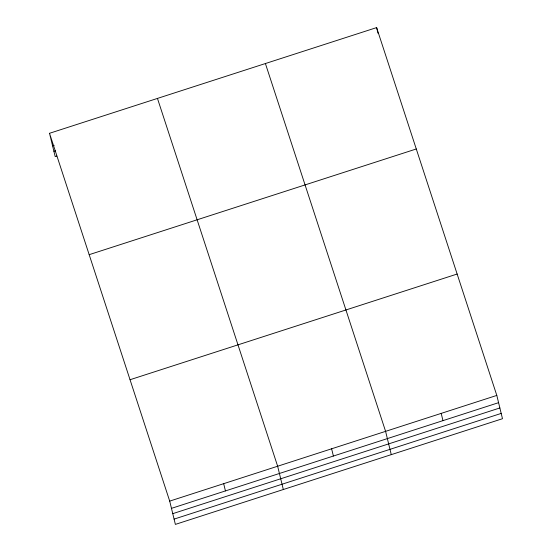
<?xml version="1.0" encoding="UTF-8"?>
<svg xmlns="http://www.w3.org/2000/svg" width="552" height="552" viewBox="0 0 552 552"><rect width="100%" height="100%" fill="white"/><g stroke="black" fill="none" stroke-linecap="round" stroke-linejoin="round"><path stroke-width="0.83" d="M49.514 133.294L376.623 27.6L496.807 395.418L502.486 418.706L175.377 524.4L169.705 501.112L49.514 133.294L55.193 156.582L56.828 156.057M52.571 145.838L54.206 145.307M53.903 151.289L55.538 150.765M89.176 254.672L416.284 148.978M130.037 379.728L457.146 274.033M169.705 501.112L496.807 395.418M171.472 508.357L498.58 402.67M172.762 513.657L499.87 407.962M174.087 519.108L501.195 413.413M265.402 63.535L385.593 431.353L391.271 454.641M157.458 98.415L277.649 466.233L283.328 489.52M376.623 27.6L377.996 33.237M441.2 413.386L442.966 420.638M331.621 448.79L333.387 456.042M223.677 483.669L225.444 490.921"/></g></svg>
